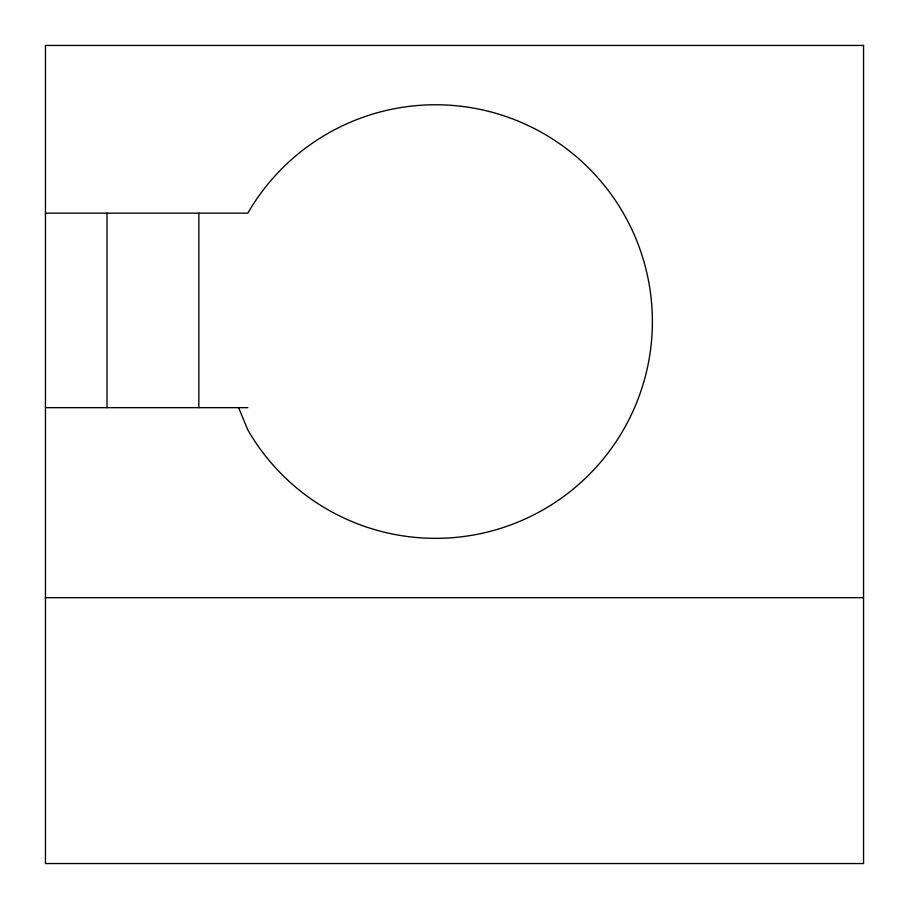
<?xml version="1.0" encoding="UTF-8"?>
<svg xmlns="http://www.w3.org/2000/svg" width="909" height="909" viewBox="0 0 909 909"><rect width="100%" height="100%" fill="white"/><g stroke="black" fill="none" stroke-linecap="round" stroke-linejoin="round"><path stroke-width="1.36" d="M45.45 213.16L247.839 213.16A216.797 216.797 0 0 1 574.942 155.484A216.797 216.797 0 0 1 574.942 487.633A216.797 216.797 0 0 1 247.839 429.957L238.601 407.652M45.45 407.652L247.839 407.652M45.45 597.668L863.55 597.668M198.855 213.16L198.855 407.652M106.989 213.16L106.989 407.652M863.55 45.45L45.45 45.45L45.45 863.55L863.55 863.55L863.55 45.45"/></g></svg>
